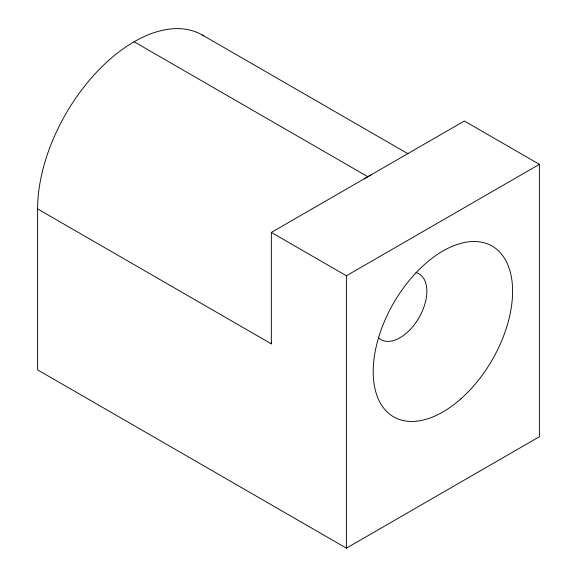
<?xml version="1.0" encoding="UTF-8"?>
<svg xmlns="http://www.w3.org/2000/svg" width="577" height="577" viewBox="0 0 577 577"><rect width="100%" height="100%" fill="white"/><g stroke="black" fill="none" stroke-linecap="round" stroke-linejoin="round"><path stroke-width="0.87" d="M37.606 208.917L271.341 343.87L271.341 232.437L464.341 121.011L539.394 164.344L539.394 436.724L346.402 548.15L37.606 369.871L37.606 208.917A136.468 78.789 -60 0 1 98.14 70.567A136.468 78.789 -60 0 1 203.796 35.897M271.341 232.437L346.402 275.77L539.394 164.344M202.339 35.017L408.026 153.778M134.102 41.775L367.845 176.728M346.402 275.77L346.402 548.15M271.341 343.87A136.468 78.789 -60 0 1 271.356 342.211M364.26 178.87A136.468 78.789 -60 0 1 371.076 174.925M415.952 272.575A37.974 21.926 -60 0 1 418.996 317.689A37.974 21.926 -60 0 1 378.404 337.61M460.936 398.808A98.559 56.907 -60 0 0 492.181 246.127A98.559 56.907 -60 0 0 375.577 349.525A98.559 56.907 -60 0 0 460.936 398.808"/></g></svg>
